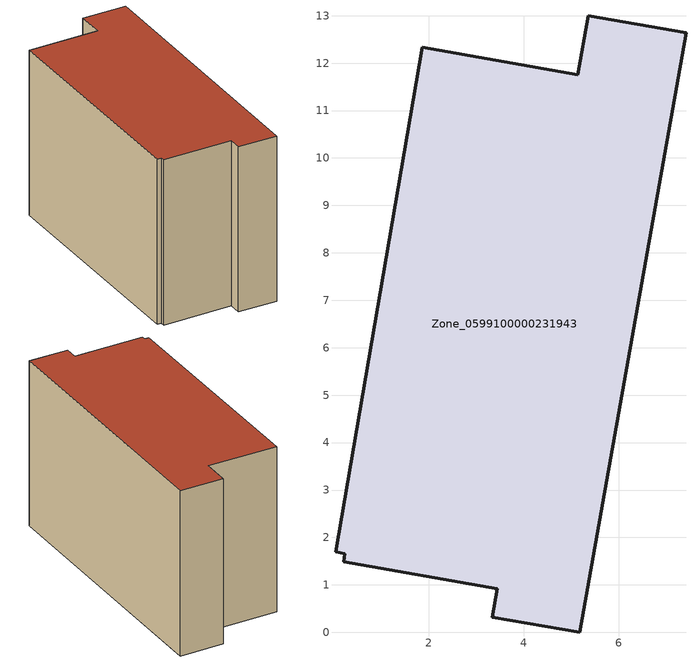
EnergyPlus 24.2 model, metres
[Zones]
Zone_0599100000231943
 floor ground (C_G): 0.23,1.66 0.03,1.7 1.86,12.33 5.14,11.76 5.36,13 7.42,12.64 5.18,0 3.34,0.32 3.44,0.92 0.2,1.49 z0
 wall outside (C_F): 3.34,0.32 5.18,0 7.42,12.64 5.36,13 5.14,11.76 1.86,12.33 0.03,1.7 0.23,1.66 0.2,1.49 3.44,0.92 3.34,0.32 z0:8.01
 roof outside (C_R): 0.23,1.66 0.2,1.49 3.44,0.92 3.34,0.32 5.18,0 7.42,12.64 5.36,13 5.14,11.76 1.86,12.33 0.03,1.7 z8.01
[BUILDING]
Pand.0599100000231943: North Axis=0; Terrain=City; Loads Convergence Tolerance Value=0.04; Temperature Convergence Tolerance Value=0.4; Solar Distribution=FullExterior; Maximum Number of Warmup Days=25; Minimum Number of Warmup Days=1
[Site:Location]
Rotterdam.The.Hague.AP_ZH_NLD Design_Conditions: Latitude=51.96; Longitude=4.45; Time Zone=1; Elevation=-4.5
[SITE:GROUNDTEMPERATURE:BUILDINGSURFACE]
18, 18, 18, 18, 18, 18, 18, 18, 18, 18, 18, 18
[MATERIAL] Thermal Absorptance=0.9; Solar Absorptance=0.7; Visible Absorptance=0.7
Name | Roughness | Thickness | Conductivity | Density | Specific Heat
G.TI.1975-1991 | MediumSmooth | 0.15 | 0.288461 | 540 | 1210
F.TI.1975-1991 | Rough | 0.3 | 0.230769 | 1920 | 840
R.TI.1975-1991 | MediumRough | 0.2 | 0.153846 | 1500 | 1000
[CONSTRUCTION]
C_G: G.TI.1975-1991
C_F: F.TI.1975-1991
C_R: R.TI.1975-1991
[ZONE]
Zone_0599100000231943: Type=1; Multiplier=1; Ceiling Height=Autocalculate; Volume=Autocalculate; Floor Area=autocalculate; Part of Total Floor Area=Yes
[ZONEINFILTRATION:DESIGNFLOWRATE]
Infil_Zone_0599100000231943: Zone or ZoneList or Space or SpaceList=Zone_0599100000231943; Schedule=AlwaysOn; Design Flow Rate Calculation Method=Flow/Area; Flow Rate per Floor Area=0.003; Constant Term Coefficient=1; Temperature Term Coefficient=0; Velocity Term Coefficient=0; Velocity Squared Term Coefficient=0
[HVACTEMPLATE:ZONE:IDEALLOADSAIRSYSTEM]
Zone_0599100000231943: Maximum Heating Supply Air Temperature=50; Minimum Cooling Supply Air Temperature=13; Maximum Heating Supply Air Humidity Ratio=0.0156; Minimum Cooling Supply Air Humidity Ratio=0.0077; Heating Limit=NoLimit; Cooling Limit=NoLimit; Dehumidification Control Type=ConstantSensibleHeatRatio; Cooling Sensible Heat Ratio=0.7; Dehumidification Setpoint=60; Humidification Control Type=None; Humidification Setpoint=30; Outdoor Air Method=None; Outdoor Air Flow Rate per Person=0.00944; Outdoor Air Flow Rate per Zone Floor Area=0; Outdoor Air Flow Rate per Zone=0; Demand Controlled Ventilation Type=None; Outdoor Air Economizer Type=NoEconomizer; Heat Recovery Type=None; Sensible Heat Recovery Effectiveness=0.7; Latent Heat Recovery Effectiveness=0.65
[ZONECONTROL:THERMOSTAT]
ThermostatControl_Zone_0599100000231943: Zone or ZoneList=Zone_0599100000231943; Control Type Schedule=DualSetpointControlType; Control 1=Thermostat_Zone_0599100000231943; Temperature Difference Between Cutout And Setpoint=0
[THERMOSTATSETPOINT:DUALSETPOINT]
Thermostat_Zone_0599100000231943: Heating Setpoint Temperature Schedule=HeatingSetpoint_Zone_0599100000231943; Cooling Setpoint Temperature Schedule=CoolingSetpoint_Zone_0599100000231943
[SCHEDULE:COMPACT]
HeatingSetpoint_Zone_0599100000231943: Through: 12/31, For: AllDays, Until: 24:00, 21
CoolingSetpoint_Zone_0599100000231943: Through: 12/31, For: AllDays, Until: 24:00, 24
DualSetpointControlType: Through: 12/31, For: AllDays, Until: 24:00, 4
AlwaysOn: Through: 12/31, For: AllDays, Until: 24:00, 1
